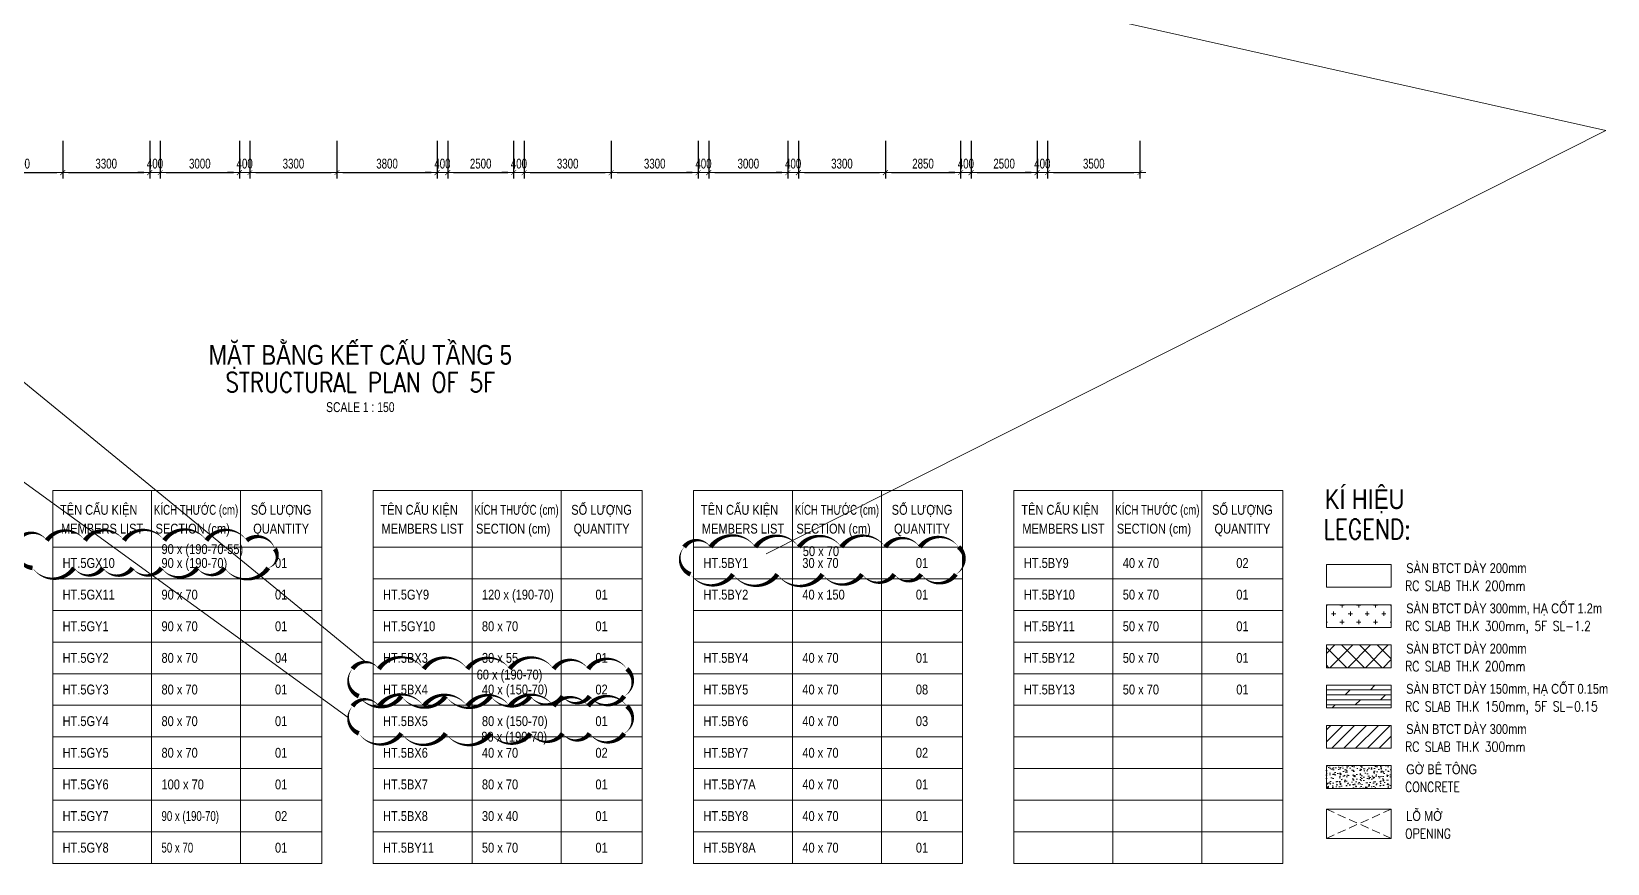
# Model space of a CAD drawing. Header units: millimetres. Extents: x 69552 to 211645, y -30385 to 50684.
# Drawn here: x 149568 to 209330, y -27310 to 4252 of the extents above; entities that cross this region are included whole.
import ezdxf
from ezdxf.enums import TextEntityAlignment as Align

# ---------------------------------------------------------------- set-up
doc = ezdxf.new("R2010")
doc.units = ezdxf.units.MM
doc.linetypes.add('DASHED2', pattern=[9.525, 6.35, -3.175])
doc.layers.get('Defpoints').update_dxf_attribs({"color": 151, "lineweight": 9})
for name, color, linetype, lineweight in [('NDC_S_ANNO', 7, 'Continuous', 20), ('NDC_S_DIM', 1, 'Continuous', 15), ('NDC_S_ENG TEXT', 2, 'Continuous', 20), ('NDC_S_ENG TITLE', 3, 'Continuous', 20), ('NDC_S_HATCH MATERIAL', 8, 'Continuous', 13), ('NDC_S_OPENING', 9, 'DASHED2', 13), ('NDC_S_SLAB', 2, 'Continuous', 20), ('NDC_S_TEXT SYMBOL', 7, 'Continuous', 20), ('NDC_S_VN TEXT', 7, 'Continuous', 20), ('NDC_S_VN TITLE', 6, 'Continuous', 35), ('NDC_Table', 3, 'Continuous', 20)]:
    doc.layers.add(name, color=color, linetype=linetype, lineweight=lineweight)
doc.styles.add('$0$NDC_EN TXT', font='romans.shx', dxfattribs={"width": 0.8})
doc.styles.add('NDC_ANNO', font='', dxfattribs={"width": 0.8})
doc.styles.add('NDC_DIM', font='', dxfattribs={"width": 0.75})
doc.styles.add('NDC_EN TXT', font='romans.shx', dxfattribs={"width": 0.8})
doc.styles.add('NDC_VIE TXT', font='arial.ttf', dxfattribs={"width": 0.8})
doc.styles.get('NDC_ANNO').set_extended_font_data('Dotum')
doc.styles.get('NDC_DIM').set_extended_font_data('Dotum')
doc.dimstyles.new('NDC_dim_150', dxfattribs={"dimscale": 150, "dimtxt": 2.5, "dimasz": 1.5, "dimexe": 1.5, "dimexo": 2.5, "dimgap": 1, "dimtad": 1, "dimdec": 0, "dimzin": 0, "dimdsep": 46, "dimtxsty": 'NDC_DIM', "dimblk": 'DIMMARK', "dimcen": 0.09, "dimdle": 1.2, "dimclrd": 1, "dimclre": 1, "dimclrt": 3, "dimadec": 0, "dimazin": 0, "dimtfac": 1, "dimtdec": 0, "dimtix": 1, "dimtofl": 0, "dimtmove": 0, "dimatfit": 3, "dimfxl": 8, "dimfxlon": 1, "dimtolj": 1, "dimtzin": 0, "dimarcsym": 0})

# ---------------------------------------------------------------- blocks, each defined once
blk = doc.blocks.new('Drawing name_symbol')
at = {"layer": 'NDC_S_ENG TITLE', "style": 'NDC_EN TXT', "width": 0.8}
blk.add_attdef('SECTDET1', text='', height=5, dxfattribs=at).set_placement((0, 1.01), align=Align.CENTER)
at = {"layer": 'NDC_S_TEXT SYMBOL', "lineweight": 25, "style": 'NDC_ANNO', "width": 0.8}
blk.add_attdef('SSCALE', text='', height=2.5, dxfattribs=at).set_placement((0, -4), align=Align.CENTER)
at = {"layer": 'NDC_S_VN TITLE', "style": 'NDC_VIE TXT', "width": 0.8}
blk.add_attdef('SECTDET2', text='', height=5, dxfattribs=at).set_placement((0, 7.97), align=Align.CENTER)
blk = doc.blocks.new('DIMMARK')
at = {"layer": 'NDC_S_DIM', "color": 1}
blk.add_line((-1.5, 0), (1, 0), dxfattribs=at)
at = {"layer": 'NDC_S_DIM', "color": 2, "const_width": 0.1}
blk.add_lwpolyline([(-0.42, -0.42), (0.42, 0.42)], dxfattribs=at)
blk = doc.blocks.new('*D246')
at = {"layer": 'Defpoints', "color": 0, "ltscale": 100, "transparency": 16777216}
for p in [(147450, 1155), (150750, 1155), (150750, -1100)]:
    blk.add_point(p, dxfattribs=at)
at = {"layer": 'NDC_S_DIM', "color": 1, "lineweight": -2, "ltscale": 100, "transparency": 16777216}
for p, q in [((147450, 100), (147450, -1325)), ((150750, 100), (150750, -1325)), ((147675, -1100), (150525, -1100))]:
    blk.add_line(p, q, dxfattribs=at)
at = {"layer": 'NDC_S_DIM', "color": 1, "lineweight": -2, "ltscale": 100, "transparency": 16777216, "xscale": 225, "yscale": 225, "zscale": 225, "rotation": 180}
blk.add_blockref('DIMMARK', (147450, -1100), dxfattribs=at)
at = {"layer": 'NDC_S_DIM', "color": 1, "lineweight": -2, "ltscale": 100, "transparency": 16777216, "xscale": 225, "yscale": 225, "zscale": 225}
blk.add_blockref('DIMMARK', (150750, -1100), dxfattribs=at)
at = {"layer": 'NDC_S_DIM', "color": 3, "ltscale": 100, "transparency": 16777216, "insert": (149100, -762), "char_height": 375, "attachment_point": 5, "style": 'NDC_DIM'}
blk.add_mtext('\\A1;3300', dxfattribs=at)
blk = doc.blocks.new('*D247')
at = {"layer": 'Defpoints', "color": 0, "ltscale": 100, "transparency": 16777216}
for p in [(150750, 1155), (154050, 1155), (154050, -1100)]:
    blk.add_point(p, dxfattribs=at)
at = {"layer": 'NDC_S_DIM', "color": 1, "lineweight": -2, "ltscale": 100, "transparency": 16777216}
for p, q in [((150750, 100), (150750, -1325)), ((154050, 100), (154050, -1325)), ((150975, -1100), (153825, -1100))]:
    blk.add_line(p, q, dxfattribs=at)
at = {"layer": 'NDC_S_DIM', "color": 1, "lineweight": -2, "ltscale": 100, "transparency": 16777216, "xscale": 225, "yscale": 225, "zscale": 225, "rotation": 180}
blk.add_blockref('DIMMARK', (150750, -1100), dxfattribs=at)
at = {"layer": 'NDC_S_DIM', "color": 1, "lineweight": -2, "ltscale": 100, "transparency": 16777216, "xscale": 225, "yscale": 225, "zscale": 225}
blk.add_blockref('DIMMARK', (154050, -1100), dxfattribs=at)
at = {"layer": 'NDC_S_DIM', "color": 3, "ltscale": 100, "transparency": 16777216, "insert": (152400, -762), "char_height": 375, "attachment_point": 5, "style": 'NDC_DIM'}
blk.add_mtext('\\A1;3300', dxfattribs=at)
blk = doc.blocks.new('*D248')
at = {"layer": 'Defpoints', "color": 0, "ltscale": 100, "transparency": 16777216}
for p in [(154050, 1155), (154450, 1155), (154450, -1100)]:
    blk.add_point(p, dxfattribs=at)
at = {"layer": 'NDC_S_DIM', "color": 1, "lineweight": -2, "ltscale": 100, "transparency": 16777216}
for p, q in [((154050, 100), (154050, -1325)), ((154450, 100), (154450, -1325)), ((153825, -1100), (153600, -1100)), ((154675, -1100), (154900, -1100))]:
    blk.add_line(p, q, dxfattribs=at)
at = {"layer": 'NDC_S_DIM', "color": 1, "lineweight": -2, "ltscale": 100, "transparency": 16777216, "xscale": 225, "yscale": 225, "zscale": 225}
blk.add_blockref('DIMMARK', (154050, -1100), dxfattribs=at)
at = {"layer": 'NDC_S_DIM', "color": 1, "lineweight": -2, "ltscale": 100, "transparency": 16777216, "xscale": 225, "yscale": 225, "zscale": 225, "rotation": 180}
blk.add_blockref('DIMMARK', (154450, -1100), dxfattribs=at)
at = {"layer": 'NDC_S_DIM', "color": 3, "ltscale": 100, "transparency": 16777216, "insert": (154250, -762), "char_height": 375, "attachment_point": 5, "style": 'NDC_DIM'}
blk.add_mtext('\\A1;400', dxfattribs=at)
blk = doc.blocks.new('*D249')
at = {"layer": 'Defpoints', "color": 0, "ltscale": 100, "transparency": 16777216}
for p in [(154450, 1155), (157450, 1155), (157450, -1100)]:
    blk.add_point(p, dxfattribs=at)
at = {"layer": 'NDC_S_DIM', "color": 1, "lineweight": -2, "ltscale": 100, "transparency": 16777216}
for p, q in [((154450, 100), (154450, -1325)), ((157450, 100), (157450, -1325)), ((154675, -1100), (157225, -1100))]:
    blk.add_line(p, q, dxfattribs=at)
at = {"layer": 'NDC_S_DIM', "color": 1, "lineweight": -2, "ltscale": 100, "transparency": 16777216, "xscale": 225, "yscale": 225, "zscale": 225, "rotation": 180}
blk.add_blockref('DIMMARK', (154450, -1100), dxfattribs=at)
at = {"layer": 'NDC_S_DIM', "color": 1, "lineweight": -2, "ltscale": 100, "transparency": 16777216, "xscale": 225, "yscale": 225, "zscale": 225}
blk.add_blockref('DIMMARK', (157450, -1100), dxfattribs=at)
at = {"layer": 'NDC_S_DIM', "color": 3, "ltscale": 100, "transparency": 16777216, "insert": (155950, -762), "char_height": 375, "attachment_point": 5, "style": 'NDC_DIM'}
blk.add_mtext('\\A1;3000', dxfattribs=at)
blk = doc.blocks.new('*D250')
at = {"layer": 'Defpoints', "color": 0, "ltscale": 100, "transparency": 16777216}
for p in [(157450, 1155), (157850, 1155), (157850, -1100)]:
    blk.add_point(p, dxfattribs=at)
at = {"layer": 'NDC_S_DIM', "color": 1, "lineweight": -2, "ltscale": 100, "transparency": 16777216}
for p, q in [((157450, 100), (157450, -1325)), ((157850, 100), (157850, -1325)), ((157225, -1100), (157000, -1100)), ((158075, -1100), (158300, -1100))]:
    blk.add_line(p, q, dxfattribs=at)
at = {"layer": 'NDC_S_DIM', "color": 1, "lineweight": -2, "ltscale": 100, "transparency": 16777216, "xscale": 225, "yscale": 225, "zscale": 225}
blk.add_blockref('DIMMARK', (157450, -1100), dxfattribs=at)
at = {"layer": 'NDC_S_DIM', "color": 1, "lineweight": -2, "ltscale": 100, "transparency": 16777216, "xscale": 225, "yscale": 225, "zscale": 225, "rotation": 180}
blk.add_blockref('DIMMARK', (157850, -1100), dxfattribs=at)
at = {"layer": 'NDC_S_DIM', "color": 3, "ltscale": 100, "transparency": 16777216, "insert": (157650, -762), "char_height": 375, "attachment_point": 5, "style": 'NDC_DIM'}
blk.add_mtext('\\A1;400', dxfattribs=at)
blk = doc.blocks.new('*D251')
at = {"layer": 'Defpoints', "color": 0, "ltscale": 100, "transparency": 16777216}
for p in [(157850, 1155), (161150, 1155), (161150, -1100)]:
    blk.add_point(p, dxfattribs=at)
at = {"layer": 'NDC_S_DIM', "color": 1, "lineweight": -2, "ltscale": 100, "transparency": 16777216}
for p, q in [((157850, 100), (157850, -1325)), ((161150, 100), (161150, -1325)), ((158075, -1100), (160925, -1100))]:
    blk.add_line(p, q, dxfattribs=at)
at = {"layer": 'NDC_S_DIM', "color": 1, "lineweight": -2, "ltscale": 100, "transparency": 16777216, "xscale": 225, "yscale": 225, "zscale": 225, "rotation": 180}
blk.add_blockref('DIMMARK', (157850, -1100), dxfattribs=at)
at = {"layer": 'NDC_S_DIM', "color": 1, "lineweight": -2, "ltscale": 100, "transparency": 16777216, "xscale": 225, "yscale": 225, "zscale": 225}
blk.add_blockref('DIMMARK', (161150, -1100), dxfattribs=at)
at = {"layer": 'NDC_S_DIM', "color": 3, "ltscale": 100, "transparency": 16777216, "insert": (159500, -762), "char_height": 375, "attachment_point": 5, "style": 'NDC_DIM'}
blk.add_mtext('\\A1;3300', dxfattribs=at)
blk = doc.blocks.new('*D252')
at = {"layer": 'Defpoints', "color": 0, "ltscale": 100, "transparency": 16777216}
for p in [(161150, 1155), (164950, 1155), (164950, -1100)]:
    blk.add_point(p, dxfattribs=at)
at = {"layer": 'NDC_S_DIM', "color": 1, "lineweight": -2, "ltscale": 100, "transparency": 16777216}
for p, q in [((161150, 100), (161150, -1325)), ((164950, 100), (164950, -1325)), ((161375, -1100), (164725, -1100))]:
    blk.add_line(p, q, dxfattribs=at)
at = {"layer": 'NDC_S_DIM', "color": 1, "lineweight": -2, "ltscale": 100, "transparency": 16777216, "xscale": 225, "yscale": 225, "zscale": 225, "rotation": 180}
blk.add_blockref('DIMMARK', (161150, -1100), dxfattribs=at)
at = {"layer": 'NDC_S_DIM', "color": 1, "lineweight": -2, "ltscale": 100, "transparency": 16777216, "xscale": 225, "yscale": 225, "zscale": 225}
blk.add_blockref('DIMMARK', (164950, -1100), dxfattribs=at)
at = {"layer": 'NDC_S_DIM', "color": 3, "ltscale": 100, "transparency": 16777216, "insert": (163050, -762), "char_height": 375, "attachment_point": 5, "style": 'NDC_DIM'}
blk.add_mtext('\\A1;3800', dxfattribs=at)
blk = doc.blocks.new('*D253')
at = {"layer": 'Defpoints', "color": 0, "ltscale": 100, "transparency": 16777216}
for p in [(164950, 1155), (165350, 1155), (165350, -1100)]:
    blk.add_point(p, dxfattribs=at)
at = {"layer": 'NDC_S_DIM', "color": 1, "lineweight": -2, "ltscale": 100, "transparency": 16777216}
for p, q in [((164950, 100), (164950, -1325)), ((165350, 100), (165350, -1325)), ((164725, -1100), (164500, -1100)), ((165575, -1100), (165800, -1100))]:
    blk.add_line(p, q, dxfattribs=at)
at = {"layer": 'NDC_S_DIM', "color": 1, "lineweight": -2, "ltscale": 100, "transparency": 16777216, "xscale": 225, "yscale": 225, "zscale": 225}
blk.add_blockref('DIMMARK', (164950, -1100), dxfattribs=at)
at = {"layer": 'NDC_S_DIM', "color": 1, "lineweight": -2, "ltscale": 100, "transparency": 16777216, "xscale": 225, "yscale": 225, "zscale": 225, "rotation": 180}
blk.add_blockref('DIMMARK', (165350, -1100), dxfattribs=at)
at = {"layer": 'NDC_S_DIM', "color": 3, "ltscale": 100, "transparency": 16777216, "insert": (165150, -762), "char_height": 375, "attachment_point": 5, "style": 'NDC_DIM'}
blk.add_mtext('\\A1;400', dxfattribs=at)
blk = doc.blocks.new('*D254')
at = {"layer": 'Defpoints', "color": 0, "ltscale": 100, "transparency": 16777216}
for p in [(165350, 1155), (167850, 1155), (167850, -1100)]:
    blk.add_point(p, dxfattribs=at)
at = {"layer": 'NDC_S_DIM', "color": 1, "lineweight": -2, "ltscale": 100, "transparency": 16777216}
for p, q in [((165350, 100), (165350, -1325)), ((167850, 100), (167850, -1325)), ((165575, -1100), (167625, -1100))]:
    blk.add_line(p, q, dxfattribs=at)
at = {"layer": 'NDC_S_DIM', "color": 1, "lineweight": -2, "ltscale": 100, "transparency": 16777216, "xscale": 225, "yscale": 225, "zscale": 225, "rotation": 180}
blk.add_blockref('DIMMARK', (165350, -1100), dxfattribs=at)
at = {"layer": 'NDC_S_DIM', "color": 1, "lineweight": -2, "ltscale": 100, "transparency": 16777216, "xscale": 225, "yscale": 225, "zscale": 225}
blk.add_blockref('DIMMARK', (167850, -1100), dxfattribs=at)
at = {"layer": 'NDC_S_DIM', "color": 3, "ltscale": 100, "transparency": 16777216, "insert": (166600, -762), "char_height": 375, "attachment_point": 5, "style": 'NDC_DIM'}
blk.add_mtext('\\A1;2500', dxfattribs=at)
blk = doc.blocks.new('*D255')
at = {"layer": 'Defpoints', "color": 0, "ltscale": 100, "transparency": 16777216}
for p in [(167850, 1155), (168250, 1155), (168250, -1100)]:
    blk.add_point(p, dxfattribs=at)
at = {"layer": 'NDC_S_DIM', "color": 1, "lineweight": -2, "ltscale": 100, "transparency": 16777216}
for p, q in [((167850, 100), (167850, -1325)), ((168250, 100), (168250, -1325)), ((167625, -1100), (167400, -1100)), ((168475, -1100), (168700, -1100))]:
    blk.add_line(p, q, dxfattribs=at)
at = {"layer": 'NDC_S_DIM', "color": 1, "lineweight": -2, "ltscale": 100, "transparency": 16777216, "xscale": 225, "yscale": 225, "zscale": 225}
blk.add_blockref('DIMMARK', (167850, -1100), dxfattribs=at)
at = {"layer": 'NDC_S_DIM', "color": 1, "lineweight": -2, "ltscale": 100, "transparency": 16777216, "xscale": 225, "yscale": 225, "zscale": 225, "rotation": 180}
blk.add_blockref('DIMMARK', (168250, -1100), dxfattribs=at)
at = {"layer": 'NDC_S_DIM', "color": 3, "ltscale": 100, "transparency": 16777216, "insert": (168050, -762), "char_height": 375, "attachment_point": 5, "style": 'NDC_DIM'}
blk.add_mtext('\\A1;400', dxfattribs=at)
blk = doc.blocks.new('*D256')
at = {"layer": 'Defpoints', "color": 0, "ltscale": 100, "transparency": 16777216}
for p in [(168250, 1155), (171550, 1155), (171550, -1100)]:
    blk.add_point(p, dxfattribs=at)
at = {"layer": 'NDC_S_DIM', "color": 1, "lineweight": -2, "ltscale": 100, "transparency": 16777216}
for p, q in [((168250, 100), (168250, -1325)), ((171550, 100), (171550, -1325)), ((168475, -1100), (171325, -1100))]:
    blk.add_line(p, q, dxfattribs=at)
at = {"layer": 'NDC_S_DIM', "color": 1, "lineweight": -2, "ltscale": 100, "transparency": 16777216, "xscale": 225, "yscale": 225, "zscale": 225, "rotation": 180}
blk.add_blockref('DIMMARK', (168250, -1100), dxfattribs=at)
at = {"layer": 'NDC_S_DIM', "color": 1, "lineweight": -2, "ltscale": 100, "transparency": 16777216, "xscale": 225, "yscale": 225, "zscale": 225}
blk.add_blockref('DIMMARK', (171550, -1100), dxfattribs=at)
at = {"layer": 'NDC_S_DIM', "color": 3, "ltscale": 100, "transparency": 16777216, "insert": (169900, -762), "char_height": 375, "attachment_point": 5, "style": 'NDC_DIM'}
blk.add_mtext('\\A1;3300', dxfattribs=at)
blk = doc.blocks.new('*D257')
at = {"layer": 'Defpoints', "color": 0, "ltscale": 100, "transparency": 16777216}
for p in [(171550, 1155), (174850, 1155), (174850, -1100)]:
    blk.add_point(p, dxfattribs=at)
at = {"layer": 'NDC_S_DIM', "color": 1, "lineweight": -2, "ltscale": 100, "transparency": 16777216}
for p, q in [((171550, 100), (171550, -1325)), ((174850, 100), (174850, -1325)), ((171775, -1100), (174625, -1100))]:
    blk.add_line(p, q, dxfattribs=at)
at = {"layer": 'NDC_S_DIM', "color": 1, "lineweight": -2, "ltscale": 100, "transparency": 16777216, "xscale": 225, "yscale": 225, "zscale": 225, "rotation": 180}
blk.add_blockref('DIMMARK', (171550, -1100), dxfattribs=at)
at = {"layer": 'NDC_S_DIM', "color": 1, "lineweight": -2, "ltscale": 100, "transparency": 16777216, "xscale": 225, "yscale": 225, "zscale": 225}
blk.add_blockref('DIMMARK', (174850, -1100), dxfattribs=at)
at = {"layer": 'NDC_S_DIM', "color": 3, "ltscale": 100, "transparency": 16777216, "insert": (173200, -762), "char_height": 375, "attachment_point": 5, "style": 'NDC_DIM'}
blk.add_mtext('\\A1;3300', dxfattribs=at)
blk = doc.blocks.new('*D258')
at = {"layer": 'Defpoints', "color": 0, "ltscale": 100, "transparency": 16777216}
for p in [(174850, 1155), (175250, 1155), (175250, -1100)]:
    blk.add_point(p, dxfattribs=at)
at = {"layer": 'NDC_S_DIM', "color": 1, "lineweight": -2, "ltscale": 100, "transparency": 16777216}
for p, q in [((174850, 100), (174850, -1325)), ((175250, 100), (175250, -1325)), ((174625, -1100), (174400, -1100)), ((175475, -1100), (175700, -1100))]:
    blk.add_line(p, q, dxfattribs=at)
at = {"layer": 'NDC_S_DIM', "color": 1, "lineweight": -2, "ltscale": 100, "transparency": 16777216, "xscale": 225, "yscale": 225, "zscale": 225}
blk.add_blockref('DIMMARK', (174850, -1100), dxfattribs=at)
at = {"layer": 'NDC_S_DIM', "color": 1, "lineweight": -2, "ltscale": 100, "transparency": 16777216, "xscale": 225, "yscale": 225, "zscale": 225, "rotation": 180}
blk.add_blockref('DIMMARK', (175250, -1100), dxfattribs=at)
at = {"layer": 'NDC_S_DIM', "color": 3, "ltscale": 100, "transparency": 16777216, "insert": (175050, -762), "char_height": 375, "attachment_point": 5, "style": 'NDC_DIM'}
blk.add_mtext('\\A1;400', dxfattribs=at)
blk = doc.blocks.new('*D259')
at = {"layer": 'Defpoints', "color": 0, "ltscale": 100, "transparency": 16777216}
for p in [(175250, 1155), (178250, 1155), (178250, -1100)]:
    blk.add_point(p, dxfattribs=at)
at = {"layer": 'NDC_S_DIM', "color": 1, "lineweight": -2, "ltscale": 100, "transparency": 16777216}
for p, q in [((175250, 100), (175250, -1325)), ((178250, 100), (178250, -1325)), ((175475, -1100), (178025, -1100))]:
    blk.add_line(p, q, dxfattribs=at)
at = {"layer": 'NDC_S_DIM', "color": 1, "lineweight": -2, "ltscale": 100, "transparency": 16777216, "xscale": 225, "yscale": 225, "zscale": 225, "rotation": 180}
blk.add_blockref('DIMMARK', (175250, -1100), dxfattribs=at)
at = {"layer": 'NDC_S_DIM', "color": 1, "lineweight": -2, "ltscale": 100, "transparency": 16777216, "xscale": 225, "yscale": 225, "zscale": 225}
blk.add_blockref('DIMMARK', (178250, -1100), dxfattribs=at)
at = {"layer": 'NDC_S_DIM', "color": 3, "ltscale": 100, "transparency": 16777216, "insert": (176750, -762), "char_height": 375, "attachment_point": 5, "style": 'NDC_DIM'}
blk.add_mtext('\\A1;3000', dxfattribs=at)
blk = doc.blocks.new('*D260')
at = {"layer": 'Defpoints', "color": 0, "ltscale": 100, "transparency": 16777216}
for p in [(178250, 1155), (178650, 1155), (178650, -1100)]:
    blk.add_point(p, dxfattribs=at)
at = {"layer": 'NDC_S_DIM', "color": 1, "lineweight": -2, "ltscale": 100, "transparency": 16777216}
for p, q in [((178250, 100), (178250, -1325)), ((178650, 100), (178650, -1325)), ((178025, -1100), (177800, -1100)), ((178875, -1100), (179100, -1100))]:
    blk.add_line(p, q, dxfattribs=at)
at = {"layer": 'NDC_S_DIM', "color": 1, "lineweight": -2, "ltscale": 100, "transparency": 16777216, "xscale": 225, "yscale": 225, "zscale": 225}
blk.add_blockref('DIMMARK', (178250, -1100), dxfattribs=at)
at = {"layer": 'NDC_S_DIM', "color": 1, "lineweight": -2, "ltscale": 100, "transparency": 16777216, "xscale": 225, "yscale": 225, "zscale": 225, "rotation": 180}
blk.add_blockref('DIMMARK', (178650, -1100), dxfattribs=at)
at = {"layer": 'NDC_S_DIM', "color": 3, "ltscale": 100, "transparency": 16777216, "insert": (178450, -762), "char_height": 375, "attachment_point": 5, "style": 'NDC_DIM'}
blk.add_mtext('\\A1;400', dxfattribs=at)
blk = doc.blocks.new('*D261')
at = {"layer": 'Defpoints', "color": 0, "ltscale": 100, "transparency": 16777216}
for p in [(178650, 1155), (181950, 1155), (181950, -1100)]:
    blk.add_point(p, dxfattribs=at)
at = {"layer": 'NDC_S_DIM', "color": 1, "lineweight": -2, "ltscale": 100, "transparency": 16777216}
for p, q in [((178650, 100), (178650, -1325)), ((181950, 100), (181950, -1325)), ((178875, -1100), (181725, -1100))]:
    blk.add_line(p, q, dxfattribs=at)
at = {"layer": 'NDC_S_DIM', "color": 1, "lineweight": -2, "ltscale": 100, "transparency": 16777216, "xscale": 225, "yscale": 225, "zscale": 225, "rotation": 180}
blk.add_blockref('DIMMARK', (178650, -1100), dxfattribs=at)
at = {"layer": 'NDC_S_DIM', "color": 1, "lineweight": -2, "ltscale": 100, "transparency": 16777216, "xscale": 225, "yscale": 225, "zscale": 225}
blk.add_blockref('DIMMARK', (181950, -1100), dxfattribs=at)
at = {"layer": 'NDC_S_DIM', "color": 3, "ltscale": 100, "transparency": 16777216, "insert": (180300, -762), "char_height": 375, "attachment_point": 5, "style": 'NDC_DIM'}
blk.add_mtext('\\A1;3300', dxfattribs=at)
blk = doc.blocks.new('*D262')
at = {"layer": 'Defpoints', "color": 0, "ltscale": 100, "transparency": 16777216}
for p in [(181950, 1155), (184800, 1155), (184800, -1100)]:
    blk.add_point(p, dxfattribs=at)
at = {"layer": 'NDC_S_DIM', "color": 1, "lineweight": -2, "ltscale": 100, "transparency": 16777216}
for p, q in [((181950, 100), (181950, -1325)), ((184800, 100), (184800, -1325)), ((182175, -1100), (184575, -1100))]:
    blk.add_line(p, q, dxfattribs=at)
at = {"layer": 'NDC_S_DIM', "color": 1, "lineweight": -2, "ltscale": 100, "transparency": 16777216, "xscale": 225, "yscale": 225, "zscale": 225, "rotation": 180}
blk.add_blockref('DIMMARK', (181950, -1100), dxfattribs=at)
at = {"layer": 'NDC_S_DIM', "color": 1, "lineweight": -2, "ltscale": 100, "transparency": 16777216, "xscale": 225, "yscale": 225, "zscale": 225}
blk.add_blockref('DIMMARK', (184800, -1100), dxfattribs=at)
at = {"layer": 'NDC_S_DIM', "color": 3, "ltscale": 100, "transparency": 16777216, "insert": (183375, -762), "char_height": 375, "attachment_point": 5, "style": 'NDC_DIM'}
blk.add_mtext('\\A1;2850', dxfattribs=at)
blk = doc.blocks.new('*D263')
at = {"layer": 'Defpoints', "color": 0, "ltscale": 100, "transparency": 16777216}
for p in [(184800, 1155), (185200, 1155), (185200, -1100)]:
    blk.add_point(p, dxfattribs=at)
at = {"layer": 'NDC_S_DIM', "color": 1, "lineweight": -2, "ltscale": 100, "transparency": 16777216}
for p, q in [((184800, 100), (184800, -1325)), ((185200, 100), (185200, -1325)), ((184575, -1100), (184350, -1100)), ((185425, -1100), (185650, -1100))]:
    blk.add_line(p, q, dxfattribs=at)
at = {"layer": 'NDC_S_DIM', "color": 1, "lineweight": -2, "ltscale": 100, "transparency": 16777216, "xscale": 225, "yscale": 225, "zscale": 225}
blk.add_blockref('DIMMARK', (184800, -1100), dxfattribs=at)
at = {"layer": 'NDC_S_DIM', "color": 1, "lineweight": -2, "ltscale": 100, "transparency": 16777216, "xscale": 225, "yscale": 225, "zscale": 225, "rotation": 180}
blk.add_blockref('DIMMARK', (185200, -1100), dxfattribs=at)
at = {"layer": 'NDC_S_DIM', "color": 3, "ltscale": 100, "transparency": 16777216, "insert": (185000, -762), "char_height": 375, "attachment_point": 5, "style": 'NDC_DIM'}
blk.add_mtext('\\A1;400', dxfattribs=at)
blk = doc.blocks.new('*D264')
at = {"layer": 'Defpoints', "color": 0, "ltscale": 100, "transparency": 16777216}
for p in [(185200, 1155), (187700, 1155), (187700, -1100)]:
    blk.add_point(p, dxfattribs=at)
at = {"layer": 'NDC_S_DIM', "color": 1, "lineweight": -2, "ltscale": 100, "transparency": 16777216}
for p, q in [((185200, 100), (185200, -1325)), ((187700, 100), (187700, -1325)), ((185425, -1100), (187475, -1100))]:
    blk.add_line(p, q, dxfattribs=at)
at = {"layer": 'NDC_S_DIM', "color": 1, "lineweight": -2, "ltscale": 100, "transparency": 16777216, "xscale": 225, "yscale": 225, "zscale": 225, "rotation": 180}
blk.add_blockref('DIMMARK', (185200, -1100), dxfattribs=at)
at = {"layer": 'NDC_S_DIM', "color": 1, "lineweight": -2, "ltscale": 100, "transparency": 16777216, "xscale": 225, "yscale": 225, "zscale": 225}
blk.add_blockref('DIMMARK', (187700, -1100), dxfattribs=at)
at = {"layer": 'NDC_S_DIM', "color": 3, "ltscale": 100, "transparency": 16777216, "insert": (186450, -762), "char_height": 375, "attachment_point": 5, "style": 'NDC_DIM'}
blk.add_mtext('\\A1;2500', dxfattribs=at)
blk = doc.blocks.new('*D265')
at = {"layer": 'Defpoints', "color": 0, "ltscale": 100, "transparency": 16777216}
for p in [(187700, 1155), (188100, 1155), (188100, -1100)]:
    blk.add_point(p, dxfattribs=at)
at = {"layer": 'NDC_S_DIM', "color": 1, "lineweight": -2, "ltscale": 100, "transparency": 16777216}
for p, q in [((187700, 100), (187700, -1325)), ((188100, 100), (188100, -1325)), ((187475, -1100), (187250, -1100)), ((188325, -1100), (188550, -1100))]:
    blk.add_line(p, q, dxfattribs=at)
at = {"layer": 'NDC_S_DIM', "color": 1, "lineweight": -2, "ltscale": 100, "transparency": 16777216, "xscale": 225, "yscale": 225, "zscale": 225}
blk.add_blockref('DIMMARK', (187700, -1100), dxfattribs=at)
at = {"layer": 'NDC_S_DIM', "color": 1, "lineweight": -2, "ltscale": 100, "transparency": 16777216, "xscale": 225, "yscale": 225, "zscale": 225, "rotation": 180}
blk.add_blockref('DIMMARK', (188100, -1100), dxfattribs=at)
at = {"layer": 'NDC_S_DIM', "color": 3, "ltscale": 100, "transparency": 16777216, "insert": (187900, -762), "char_height": 375, "attachment_point": 5, "style": 'NDC_DIM'}
blk.add_mtext('\\A1;400', dxfattribs=at)
blk = doc.blocks.new('*D266')
at = {"layer": 'Defpoints', "color": 0, "ltscale": 100, "transparency": 16777216}
for p in [(188100, 1155), (191600, 1155), (191600, -1100)]:
    blk.add_point(p, dxfattribs=at)
at = {"layer": 'NDC_S_DIM', "color": 1, "lineweight": -2, "ltscale": 100, "transparency": 16777216}
for p, q in [((188100, 100), (188100, -1325)), ((191600, 100), (191600, -1325)), ((188325, -1100), (191375, -1100))]:
    blk.add_line(p, q, dxfattribs=at)
at = {"layer": 'NDC_S_DIM', "color": 1, "lineweight": -2, "ltscale": 100, "transparency": 16777216, "xscale": 225, "yscale": 225, "zscale": 225, "rotation": 180}
blk.add_blockref('DIMMARK', (188100, -1100), dxfattribs=at)
at = {"layer": 'NDC_S_DIM', "color": 1, "lineweight": -2, "ltscale": 100, "transparency": 16777216, "xscale": 225, "yscale": 225, "zscale": 225}
blk.add_blockref('DIMMARK', (191600, -1100), dxfattribs=at)
at = {"layer": 'NDC_S_DIM', "color": 3, "ltscale": 100, "transparency": 16777216, "insert": (189850, -762), "char_height": 375, "attachment_point": 5, "style": 'NDC_DIM'}
blk.add_mtext('\\A1;3500', dxfattribs=at)

msp = doc.modelspace()

# ---------------------------------------------------------------- hatches: boundary and pattern name
at = {"layer": 'NDC_S_HATCH MATERIAL', "ltscale": 100}
h = msp.add_hatch(dxfattribs=at)
h.set_pattern_fill('CROSS', color=256, scale=50)
h.set_pattern_definition([(0, (-5286.22, -9260.58), (317.5, 317.5), [158.75, -476.25]), (90, (-5206.85, -9339.95), (-317.5, 317.5), [158.75, -476.25])])
h.paths.add_polyline_path([(198671.6, -17491.5), (198671.6, -18355.6), (201129.9, -18355.6), (201129.9, -17491.5)])
h = msp.add_hatch(dxfattribs=at)
h.set_pattern_fill('ANSI37', color=256, scale=150)
h.set_pattern_definition([(45, (2791.6, -15186.1), (-336.7596, 336.7596), []), (135, (2791.6, -15186.1), (-336.7596, -336.7596), [])])
h.paths.add_polyline_path([(198671.6, -19017.5), (198671.6, -19881.6), (201129.9, -19881.6), (201129.9, -19017.5)])
h = msp.add_hatch(dxfattribs=at)
h.set_pattern_fill('DOLMIT', color=256, scale=30)
h.set_pattern_definition([(0, (2600.1, 998.7), (0, 190.5), []), (45, (2600.1, 998.7), (-380.9997, 380.9997), [269.4077, -538.8154])])
h.paths.add_polyline_path([(198671.6, -20543.5), (201129.9, -20543.5), (201129.9, -21407.6), (198671.6, -21407.6)])
h = msp.add_hatch(dxfattribs=at)
h.set_pattern_fill('ANSI31', color=256, scale=100)
h.paths.add_polyline_path([(201129.9, -22069.5), (198671.6, -22069.5), (198671.6, -22933.6), (201129.9, -22933.6)])
h = msp.add_hatch(dxfattribs=at)
h.set_pattern_fill('AR-CONC', color=256, scale=2)
h.set_pattern_definition([(50, (0, -527.3), (364.36934, -31.87817), [38.1, -419.1]), (355, (0, -527.3), (-70.48684, 382.1137), [30.48, -335.2812]), (100.45144, (30.36, -529.96), (293.8825, 350.2355), [32.38, -356.1805]), (46.1842, (0, -425.7), (542.1581, -84.0847), [57.15, -628.65]), (96.63556, (45.2, -432.7), (474.8083, 494.8522), [48.57, -534.2712]), (351.18415, (0, -425.7), (474.8083, 494.8522), [45.72, -502.9195]), (21, (50.8, -451.1), (303.2288, -204.5304), [38.1, -419.1]), (326, (50.8, -451.1), (123.60406, 368.3759), [30.48, -335.28]), (71.45144, (76.07, -468.15), (426.83284, 163.84554), [32.38, -356.1799]), (37.5, (0, -527.31), (6.17721, 169.11008), [0, -331.216, 0, -340.36, 0, -336.55]), (7.5, (0, -527.3), (133.63933, 200.36115), [0, -194.056, 0, -323.596, 0, -128.27]), (327.5, (-113.28, -527.31), (271.18119, -11.45749), [0, -127, 0, -396.24, 0, -525.78]), (317.5, (-164.08, -527.3), (296.25836, 50.85298), [0, -165.1, 0, -263.144, 0, -373.38])])
h.paths.add_polyline_path([(201129.9, -23595.5), (198671.6, -23595.5), (198671.6, -24459.6), (201129.9, -24459.6)])

# ---------------------------------------------------------------- linework, layer by layer
at = {"layer": 'NDC_S_DIM', "ltscale": 100}
for p, q in [((95532.1, 34933.5), (162240.4, -19667.7)), ((161574.6, -21774.5), (94713, 26775.8)), ((141998.9, 15582.6), (209270, 492.5)), ((209270, 492.5), (177421.7, -15566))]:
    msp.add_line(p, q, dxfattribs=at)
at = {"layer": 'NDC_S_DIM'}
for points in [[(149036.8, -15054, 0, 178.3, 0.5205671), (149607.1, -16097.5, 0, 178.3, 0.5205671), (151179.3, -16097.5, 0, 178.3, 0.5205671), (152271.1, -16097.5, 0, 178.3, 0.5205671), (153396.5, -16097.5, 0, 178.3, 0.5205671), (154496.3, -16097.5, 0, 178.3, 0.5205671), (155855.9, -16097.5, 0, 178.3, 0.5205671), (156889.7, -16097.5, 0, 178.3, 0.5205671), (158544.1, -16097.5, 0, 178.3, 0.5205671), (158795.3, -15377.8, 0, 178.3, 0.5205671), (157727.1, -15054, 0, 178.3, 0.5205671), (156199.7, -15054, 0, 178.3, 0.5205671), (154600.8, -15054, 0, 178.3, 0.5205671), (153072.3, -15054, 0, 178.3, 0.5205671), (151592.9, -15054, 0, 178.3, 0.5205671), (150147.1, -15054, 0, 178.3, 0.5205671)], [(174317.7, -15305.6, 0, 178.3, 0.5205671), (174555.7, -16338.5, 0, 178.3, 0.5205671), (176170, -16338.5, 0, 178.3, 0.5205671), (177851.4, -16338.5, 0, 178.3, 0.5205671), (179562.5, -16338.5, 0, 178.3, 0.5205671), (181063.7, -16338.5, 0, 178.3, 0.5205671), (182286, -16338.5, 0, 178.3, 0.5205671), (183308.2, -16338.5, 0, 178.3, 0.5205671), (184621, -16338.5, 0, 178.3, 0.5205671), (184721.9, -15305.6, 0, 178.3, 0.5205671), (183254.8, -15305.6, 0, 178.3, 0.5205671), (181943.4, -15305.6, 0, 178.3, 0.5205671), (180277.4, -15305.6, 0, 178.3, 0.5205671), (178668, -15305.6, 0, 178.3, 0.5205671), (177017.2, -15305.6, 0, 178.3, 0.5205671), (175316.5, -15305.6, 0, 178.3, 0.5205671)], [(161740.9, -19927.7, 0, 178.3, 0.5205671), (161979, -20960.5, 0, 178.3, 0.5205671), (163593.3, -20960.5, 0, 178.3, 0.5205671), (165274.7, -20960.5, 0, 178.3, 0.5205671), (166985.7, -20960.5, 0, 178.3, 0.5205671), (168486.9, -20960.5, 0, 178.3, 0.5205671), (169709.2, -20960.5, 0, 178.3, 0.5205671), (170731.5, -20960.5, 0, 178.3, 0.5205671), (172044.3, -20960.5, 0, 178.3, 0.5205671), (172145.1, -19927.7, 0, 178.3, 0.5205671), (170678, -19927.7, 0, 178.3, 0.5205671), (169366.6, -19927.7, 0, 178.3, 0.5205671), (167700.6, -19927.7, 0, 178.3, 0.5205671), (166091.3, -19927.7, 0, 178.3, 0.5205671), (164440.4, -19927.7, 0, 178.3, 0.5205671), (162739.8, -19927.7, 0, 178.3, 0.5205671)], [(161740.9, -21341.4, 0, 178.3, 0.5205671), (161979, -22374.3, 0, 178.3, 0.5205671), (163593.3, -22374.3, 0, 178.3, 0.5205671), (165274.7, -22374.3, 0, 178.3, 0.5205671), (166985.7, -22374.3, 0, 178.3, 0.5205671), (168486.9, -22374.3, 0, 178.3, 0.5205671), (169709.2, -22374.3, 0, 178.3, 0.5205671), (170731.5, -22374.3, 0, 178.3, 0.5205671), (172044.3, -22374.3, 0, 178.3, 0.5205671), (172145.1, -21341.4, 0, 178.3, 0.5205671), (170678, -21341.4, 0, 178.3, 0.5205671), (169366.6, -21341.4, 0, 178.3, 0.5205671), (167700.6, -21341.4, 0, 178.3, 0.5205671), (166091.3, -21341.4, 0, 178.3, 0.5205671), (164440.4, -21341.4, 0, 178.3, 0.5205671), (162739.8, -21341.4, 0, 178.3, 0.5205671)]]:
    msp.add_lwpolyline(points, format="xyseb", close=True, dxfattribs=at)
at = {"layer": 'NDC_S_OPENING', "ltscale": 50}
for p, q in [((198671.6, -25249.5), (201129.9, -26357.7)), ((198671.6, -26357.7), (201129.9, -25249.5))]:
    msp.add_line(p, q, dxfattribs=at)
at = {"layer": 'NDC_S_SLAB'}
for points in [[(198671.6, -15965.5), (201129.9, -15965.5), (201129.9, -16829.6), (198671.6, -16829.6)], [(198671.6, -17491.5), (201129.9, -17491.5), (201129.9, -18355.6), (198671.6, -18355.6)], [(198671.6, -19017.5), (201129.9, -19017.5), (201129.9, -19881.6), (198671.6, -19881.6)], [(198671.6, -20543.5), (201129.9, -20543.5), (201129.9, -21407.6), (198671.6, -21407.6)], [(198671.6, -22069.5), (201129.9, -22069.5), (201129.9, -22933.6), (198671.6, -22933.6)], [(198671.6, -23595.5), (201129.9, -23595.5), (201129.9, -24459.6), (198671.6, -24459.6)], [(198671.6, -25249.5), (201129.9, -25249.5), (201129.9, -26357.7), (198671.6, -26357.7)]]:
    msp.add_lwpolyline(points, close=True, dxfattribs=at)
at = {"layer": 'NDC_Table'}
for p, q in [((150371.3, -13165.8), (150371.3, -27310)), ((150371.3, -13165.8), (160571.3, -13165.8)), ((154121.3, -13165.8), (154121.3, -27310)), ((157496.3, -13165.8), (157496.3, -27310)), ((160571.3, -13165.8), (160571.3, -27310)), ((162522.3, -13165.8), (162522.3, -27310)), ((162522.3, -13165.8), (172722.3, -13165.8)), ((166272.3, -13165.8), (166272.3, -27310)), ((169647.3, -13165.8), (169647.3, -27310)), ((172722.3, -13165.8), (172722.3, -27310)), ((174673.3, -13165.8), (174673.3, -27310)), ((174673.3, -13165.8), (184873.3, -13165.8)), ((178423.3, -13165.8), (178423.3, -27310)), ((181798.3, -13165.8), (181798.3, -27310)), ((184873.3, -13165.8), (184873.3, -27310)), ((186824.3, -13165.8), (186824.3, -27310)), ((186824.3, -13165.8), (197024.3, -13165.8)), ((190574.3, -13165.8), (190574.3, -27310)), ((193949.3, -13165.8), (193949.3, -27310)), ((197024.3, -13165.8), (197024.3, -27310)), ((150371.3, -15310), (160571.3, -15310)), ((162522.3, -15310), (172722.3, -15310)), ((174673.3, -15310), (184873.3, -15310)), ((186824.3, -15310), (197024.3, -15310)), ((150371.3, -16510), (160571.3, -16510)), ((162522.3, -16510), (172722.3, -16510)), ((174673.3, -16510), (184873.3, -16510)), ((186824.3, -16510), (197024.3, -16510)), ((150371.3, -17710), (160571.3, -17710)), ((162522.3, -17710), (172722.3, -17710)), ((174673.3, -17710), (184873.3, -17710)), ((186824.3, -17710), (197024.3, -17710)), ((150371.3, -18910), (160571.3, -18910)), ((162522.3, -18910), (172722.3, -18910)), ((174673.3, -18910), (184873.3, -18910)), ((186824.3, -18910), (197024.3, -18910)), ((150371.3, -20110), (160571.3, -20110)), ((162522.3, -20110), (172722.3, -20110)), ((174673.3, -20110), (184873.3, -20110)), ((186824.3, -20110), (197024.3, -20110)), ((150371.3, -21310), (160571.3, -21310)), ((162522.3, -21310), (172722.3, -21310)), ((174673.3, -21310), (184873.3, -21310)), ((186824.3, -21310), (197024.3, -21310)), ((150371.3, -22510), (160571.3, -22510)), ((162522.3, -22510), (172722.3, -22510)), ((174673.3, -22510), (184873.3, -22510)), ((186824.3, -22510), (197024.3, -22510)), ((150371.3, -23710), (160571.3, -23710)), ((162522.3, -23710), (172722.3, -23710)), ((174673.3, -23710), (184873.3, -23710)), ((186824.3, -23710), (197024.3, -23710)), ((150371.3, -24910), (160571.3, -24910)), ((162522.3, -24910), (172722.3, -24910)), ((174673.3, -24910), (184873.3, -24910)), ((186824.3, -24910), (197024.3, -24910)), ((150371.3, -26110), (160571.3, -26110)), ((162522.3, -26110), (172722.3, -26110)), ((174673.3, -26110), (184873.3, -26110)), ((186824.3, -26110), (197024.3, -26110)), ((150371.3, -27310), (160571.3, -27310)), ((162522.3, -27310), (172722.3, -27310)), ((174673.3, -27310), (184873.3, -27310)), ((186824.3, -27310), (197024.3, -27310))]:
    msp.add_line(p, q, dxfattribs=at)

# ---------------------------------------------------------------- block references
at = {"layer": 'NDC_S_ANNO', "xscale": 150, "yscale": 150, "zscale": 150}
msp.add_blockref('Drawing name_symbol', (162036.3, -9585.1), dxfattribs=at).add_auto_attribs({'SECTDET1': 'STRUCTURAL PLAN OF 5F', 'SECTDET2': 'MẶT BẰNG KẾT CẤU TẦNG 5', 'SSCALE': 'SCALE 1 : 150'})

# ---------------------------------------------------------------- texts
at = {"layer": 'Defpoints', "style": 'NDC_VIE TXT', "width": 0.8}
for s, p in [('HT.5BY7A', (175048.3, -24310)), ('40 x 70', (178798.3, -24310))]:
    msp.add_text(s, height=375, dxfattribs=at).set_placement(p, align=Align.MIDDLE_LEFT)
msp.add_text('01', height=375, dxfattribs=at).set_placement((183335.8, -24310), align=Align.MIDDLE_CENTER)
at = {"layer": 'NDC_S_ENG TEXT', "style": '$0$NDC_EN TXT', "width": 0.8}
for s, height, p in [('LEGEND:', 750, (198557.2, -15003.6)), ('RC SLAB TH.K 200mm', 375, (201658.7, -16962.3)), ('RC SLAB TH.K 300mm, 5F SL-1.2', 375, (201658.7, -18488.3)), ('RC SLAB TH.K 200mm', 375, (201658.7, -20014.3)), ('RC SLAB TH.K 150mm, 5F SL-0.15', 375, (201658.7, -21540.3)), ('RC SLAB TH.K 300mm', 375, (201658.7, -23066.3)), ('CONCRETE', 375, (201658.7, -24592.3)), ('OPENING', 375, (201658.7, -26364.2))]:
    msp.add_text(s, height=height, dxfattribs=at).set_placement(p)
at = {"layer": 'NDC_S_VN TEXT', "style": 'NDC_VIE TXT', "width": 0.8}
msp.add_text('KÍ HIỆU', height=750, dxfattribs=at).set_placement((198607.4, -13112.5), align=Align.TOP_LEFT)
at = {"layer": 'NDC_S_VN TEXT', "style": 'NDC_VIE TXT'}
for s, width, p in [('TÊN CẤU KIỆN', 0.8, (152115, -13893.7)), ('KÍCH THƯỚC (cm)', 0.7, (155808.8, -13893.7)), ('SỐ LƯỢNG', 0.8, (159033.8, -13893.7)), ('TÊN CẤU KIỆN', 0.8, (164266, -13893.7)), ('KÍCH THƯỚC (cm)', 0.7, (167959.8, -13893.7)), ('SỐ LƯỢNG', 0.8, (171184.8, -13893.7)), ('TÊN CẤU KIỆN', 0.8, (176417, -13893.7)), ('KÍCH THƯỚC (cm)', 0.7, (180110.8, -13893.7)), ('SỐ LƯỢNG', 0.8, (183335.8, -13893.7)), ('TÊN CẤU KIỆN', 0.8, (188568, -13893.7)), ('KÍCH THƯỚC (cm)', 0.7, (192261.8, -13893.7)), ('SỐ LƯỢNG', 0.8, (195486.8, -13893.7)), ('MEMBERS LIST', 0.8, (152246.3, -14607.1)), ('SECTION (cm)', 0.8, (155680.7, -14607.1)), ('QUANTITY', 0.8, (159033.8, -14607.1)), ('MEMBERS LIST', 0.8, (164397.3, -14607.1)), ('SECTION (cm)', 0.8, (167831.7, -14607.1)), ('QUANTITY', 0.8, (171184.8, -14607.1)), ('MEMBERS LIST', 0.8, (176548.3, -14607.1)), ('SECTION (cm)', 0.8, (179982.7, -14607.1)), ('QUANTITY', 0.8, (183335.8, -14607.1)), ('MEMBERS LIST', 0.8, (188699.3, -14607.1)), ('SECTION (cm)', 0.8, (192133.7, -14607.1)), ('QUANTITY', 0.8, (195486.8, -14607.1)), ('01', 0.8, (159033.8, -15910)), ('01', 0.8, (183335.8, -15910)), ('02', 0.8, (195486.8, -15910)), ('01', 0.8, (159033.8, -17110)), ('01', 0.8, (171184.8, -17110)), ('01', 0.8, (183335.8, -17110)), ('01', 0.8, (195486.8, -17110)), ('01', 0.8, (159033.8, -18310)), ('01', 0.8, (195486.8, -18310)), ('04', 0.8, (159033.8, -19510)), ('01', 0.8, (171184.8, -19510)), ('01', 0.8, (183335.8, -19510)), ('01', 0.8, (195486.8, -19510)), ('01', 0.8, (159033.8, -20710)), ('02', 0.8, (171184.8, -20710)), ('08', 0.8, (183335.8, -20710)), ('01', 0.8, (195486.8, -20710)), ('01', 0.8, (159033.8, -21910)), ('01', 0.8, (171184.8, -21910)), ('03', 0.8, (183335.8, -21910)), ('01', 0.8, (159033.8, -23110)), ('02', 0.8, (171184.8, -23110)), ('01', 0.8, (159033.8, -24310)), ('01', 0.8, (171184.8, -24310)), ('02', 0.8, (159033.8, -25510)), ('01', 0.8, (171184.8, -25510)), ('01', 0.8, (183335.8, -25510)), ('01', 0.8, (159033.8, -26710)), ('01', 0.8, (171184.8, -26710)), ('01', 0.8, (183335.8, -26710))]:
    msp.add_text(s, height=375, dxfattribs=dict(at, width=width)).set_placement(p, align=Align.MIDDLE_CENTER)
at = {"layer": 'NDC_S_VN TEXT', "color": 2, "style": 'NDC_VIE TXT'}
for s, width, p in [('90 x (190-70-55)', 0.8, (154496.3, -15383.9)), ('90 x (190-70)', 0.8, (154496.3, -15910)), ('120 x (190-70)', 0.8, (166647.3, -17110)), ('HT.5GY10', 0.8, (162897.3, -18310)), ('80 x 70', 0.8, (166647.3, -18310)), ('90 x (190-70)', 0.7, (154496.3, -25510)), ('50 x 70', 0.7, (154496.3, -26710))]:
    msp.add_text(s, height=375, dxfattribs=dict(at, width=width)).set_placement(p, align=Align.MIDDLE_LEFT)
at = {"layer": 'NDC_S_VN TEXT', "style": 'NDC_VIE TXT', "width": 0.8}
for s, p in [('50 x 70', (178816, -15461.1)), ('HT.5GX10', (150746.3, -15910)), ('HT.5BY1', (175048.3, -15910)), ('30 x 70', (178798.3, -15910)), ('HT.5BY9', (187199.3, -15910)), ('40 x 70', (190949.3, -15910)), ('HT.5GX11', (150746.3, -17110)), ('90 x 70', (154496.3, -17110)), ('HT.5GY9', (162897.3, -17110)), ('HT.5BY2', (175048.3, -17110)), ('40 x 150', (178798.3, -17110)), ('HT.5BY10', (187199.3, -17110)), ('50 x 70', (190949.3, -17110)), ('HT.5GY1', (150746.3, -18310)), ('90 x 70', (154496.3, -18310)), ('HT.5BY11', (187199.3, -18310)), ('50 x 70', (190949.3, -18310)), ('HT.5GY2', (150746.3, -19510)), ('80 x 70', (154496.3, -19510)), ('HT.5BX3', (162897.3, -19510)), ('HT.5BY4', (175048.3, -19510)), ('40 x 70', (178798.3, -19510)), ('HT.5BY12', (187199.3, -19510)), ('50 x 70', (190949.3, -19510)), ('60 x (190-70)', (166448.1, -20143.8)), ('HT.5GY3', (150746.3, -20710)), ('80 x 70', (154496.3, -20710)), ('HT.5BX4', (162897.3, -20710)), ('40 x (150-70)', (166647.3, -20710)), ('HT.5BY5', (175048.3, -20710)), ('40 x 70', (178798.3, -20710)), ('HT.5BY13', (187199.3, -20710)), ('50 x 70', (190949.3, -20710)), ('HT.5GY4', (150746.3, -21910)), ('80 x 70', (154496.3, -21910)), ('HT.5BX5', (162897.3, -21910)), ('80 x (150-70)', (166647.3, -21910)), ('HT.5BY6', (175048.3, -21910)), ('40 x 70', (178798.3, -21910)), ('80 x (190-70)', (166625.6, -22499.8)), ('HT.5GY5', (150746.3, -23110)), ('80 x 70', (154496.3, -23110)), ('HT.5BX6', (162897.3, -23110)), ('40 x 70', (166647.3, -23110)), ('HT.5BY7', (175048.3, -23110)), ('40 x 70', (178798.3, -23110)), ('HT.5GY6', (150746.3, -24310)), ('100 x 70', (154496.3, -24310)), ('HT.5BX7', (162897.3, -24310)), ('80 x 70', (166647.3, -24310)), ('HT.5GY7', (150746.3, -25510)), ('HT.5BX8', (162897.3, -25510)), ('30 x 40', (166647.3, -25510)), ('HT.5BY8', (175048.3, -25510)), ('40 x 70', (178798.3, -25510)), ('HT.5GY8', (150746.3, -26710)), ('HT.5BY11', (162897.3, -26710)), ('50 x 70', (166647.3, -26710)), ('HT.5BY8A', (175048.3, -26710)), ('40 x 70', (178798.3, -26710))]:
    msp.add_text(s, height=375, dxfattribs=at).set_placement(p, align=Align.MIDDLE_LEFT)
for s, p in [('SÀN BTCT DÀY 200mm', (201697, -16293.5)), ('SÀN BTCT DÀY 300mm, HẠ CỐT 1.2m', (201697, -17819.5)), ('SÀN BTCT DÀY 200mm', (201697, -19345.5)), ('SÀN BTCT DÀY 150mm, HẠ CỐT 0.15m', (201697, -20871.5)), ('SÀN BTCT DÀY 300mm', (201697, -22397.5)), ('GỜ BÊ TÔNG', (201697, -23923.5)), ('LỖ MỞ', (201697, -25695.4))]:
    msp.add_text(s, height=375, dxfattribs=at).set_placement(p)
at = {"layer": 'NDC_S_VN TEXT', "color": 2, "style": 'NDC_VIE TXT', "width": 0.8}
for s, p in [('01', (171184.8, -18310)), ('02', (183335.8, -23110))]:
    msp.add_text(s, height=375, dxfattribs=at).set_placement(p, align=Align.MIDDLE_CENTER)
at = {"layer": 'NDC_S_VN TEXT', "color": 1, "style": 'NDC_VIE TXT', "width": 0.8}
msp.add_text('30 x 55', height=375, dxfattribs=at).set_placement((166647.3, -19510), align=Align.MIDDLE_LEFT)

# ---------------------------------------------------------------- dimensions: what is measured, and where the dimension line sits
at = {"layer": 'NDC_S_DIM', "ltscale": 100}
for base, p1, p2, picture, middle in [((150750, -1100), (147450, 1154.5), (150750, 1154.5), '*D246', (149100, -762.2)), ((154050, -1100), (150750, 1154.5), (154050, 1154.5), '*D247', (152400, -762.2)), ((154450, -1100), (154050, 1154.5), (154450, 1154.5), '*D248', (154250, -762.2)), ((157450, -1100), (154450, 1154.5), (157450, 1154.5), '*D249', (155950, -762.2)), ((157850, -1100), (157450, 1154.5), (157850, 1154.5), '*D250', (157650, -762.2)), ((161150, -1100), (157850, 1154.5), (161150, 1154.5), '*D251', (159500, -762.2)), ((164950, -1100), (161150, 1154.5), (164950, 1154.5), '*D252', (163050, -762.2)), ((165350, -1100), (164950, 1154.5), (165350, 1154.5), '*D253', (165150, -762.2)), ((167850, -1100), (165350, 1154.5), (167850, 1154.5), '*D254', (166600, -762.2)), ((168250, -1100), (167850, 1154.5), (168250, 1154.5), '*D255', (168050, -762.2)), ((171550, -1100), (168250, 1154.5), (171550, 1154.5), '*D256', (169900, -762.2)), ((174850, -1100), (171550, 1154.5), (174850, 1154.5), '*D257', (173200, -762.2)), ((175250, -1100), (174850, 1154.5), (175250, 1154.5), '*D258', (175050, -762.2)), ((178250, -1100), (175250, 1154.5), (178250, 1154.5), '*D259', (176750, -762.2)), ((178650, -1100), (178250, 1154.5), (178650, 1154.5), '*D260', (178450, -762.2)), ((181950, -1100), (178650, 1154.5), (181950, 1154.5), '*D261', (180300, -762.2)), ((184800, -1100), (181950, 1154.5), (184800, 1154.5), '*D262', (183375, -762.2)), ((185200, -1100), (184800, 1154.5), (185200, 1154.5), '*D263', (185000, -762.2)), ((187700, -1100), (185200, 1154.5), (187700, 1154.5), '*D264', (186450, -762.2)), ((188100, -1100), (187700, 1154.5), (188100, 1154.5), '*D265', (187900, -762.2)), ((191600, -1100), (188100, 1154.5), (191600, 1154.5), '*D266', (189850, -762.2))]:
    dim = msp.add_linear_dim(base=base, p1=p1, p2=p2, dimstyle='NDC_dim_150', dxfattribs=at)
    dim.commit()
    dim.dimension.update_dxf_attribs({"geometry": picture, "text_midpoint": middle})

doc.saveas('drawing.dxf')
